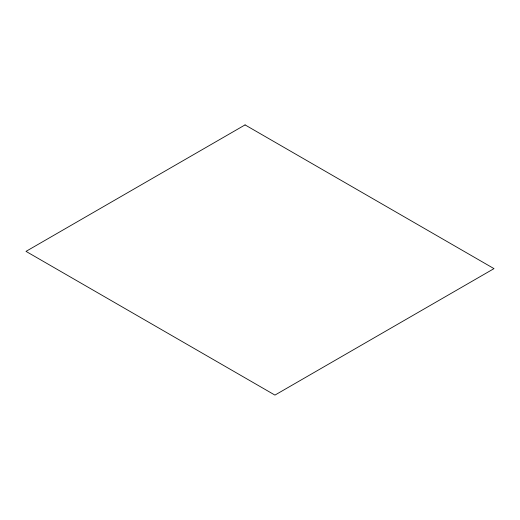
<?xml version="1.0" encoding="UTF-8"?>
<svg xmlns="http://www.w3.org/2000/svg" width="520" height="520" viewBox="0 0 520 520"><rect width="100%" height="100%" fill="white"/><g stroke="black" fill="none" stroke-linecap="round" stroke-linejoin="round"><path stroke-width="0.78" d="M245.063 124.904L26 251.375L274.937 395.096L494 268.625L245.063 124.904"/></g></svg>
